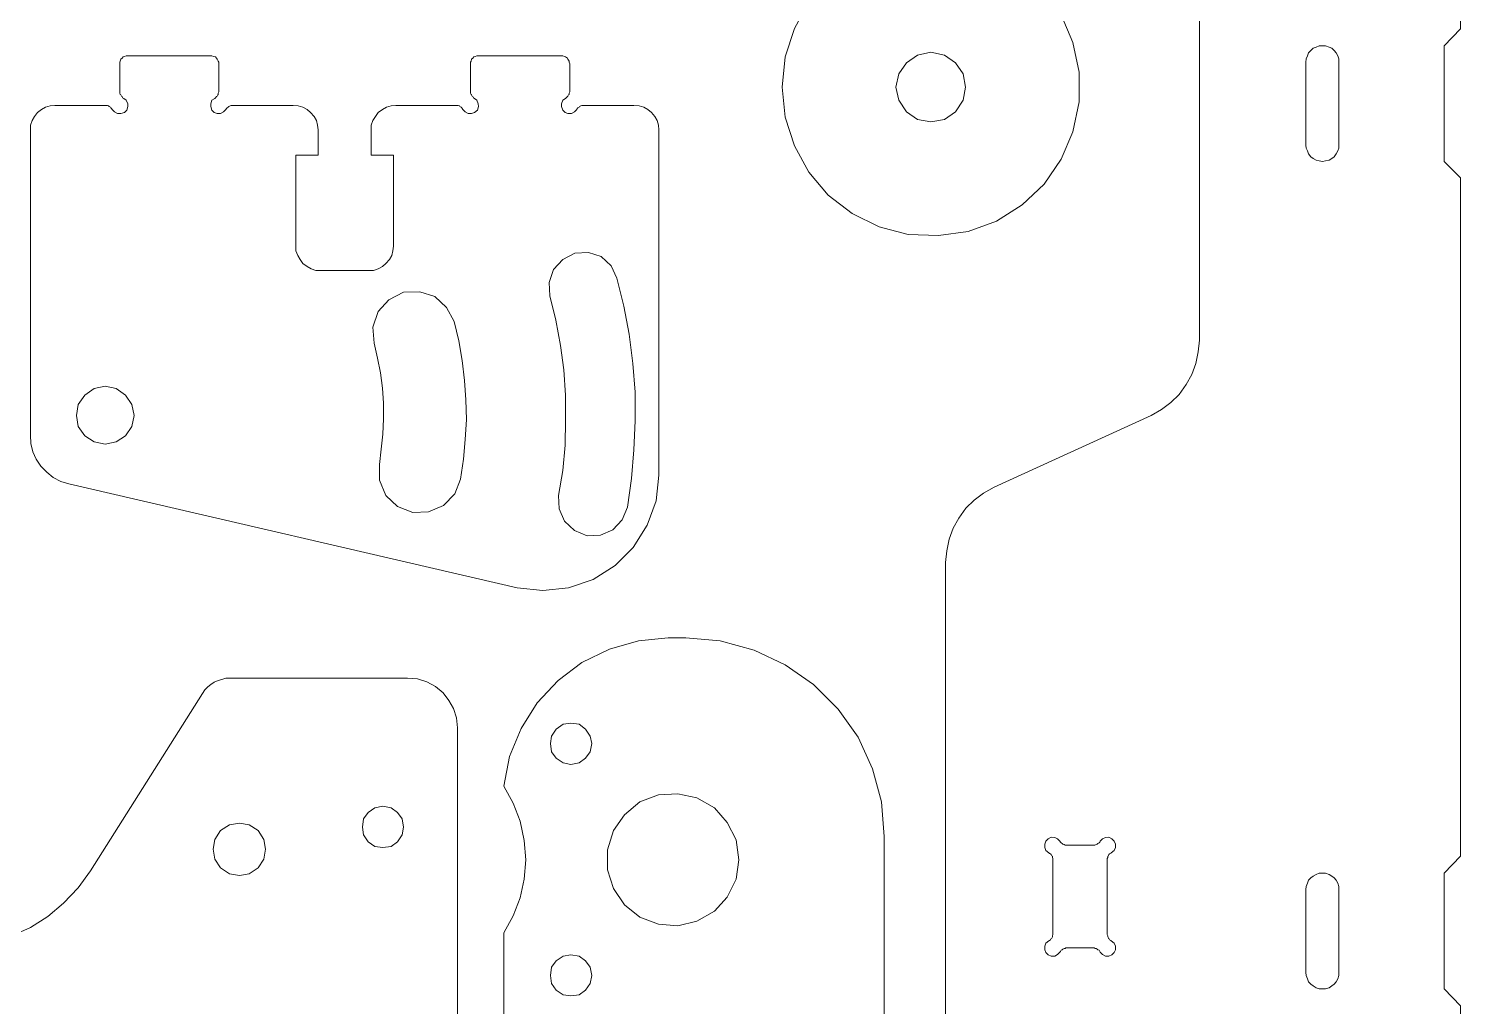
# Model space of a CAD drawing. Header units: inches. Extents: x 0 to 612, y 168 to 624.
# Drawn here: x 280.3 to 365.2, y 305.7 to 363.6 of the extents above; entities that cross this region are included whole.
import ezdxf

# ---------------------------------------------------------------- set-up
doc = ezdxf.new("R2010")
doc.units = ezdxf.units.IN
doc.header["$MEASUREMENT"] = 0
doc.layers.add('Capa 1', color=7, linetype='Continuous')

# ---------------------------------------------------------------- blocks, each defined once
blk = doc.blocks.new('block 1225')
at = {"layer": 'Capa 1', "color": 7, "lineweight": 9, "true_color": 0xffffff}
blk.add_lwpolyline([(337.547, 336.47), (336.924, 336.124), (336.37, 335.709), (335.886, 335.225), (335.471, 334.637), (335.125, 334.049), (334.883, 333.392), (334.744, 332.7), (334.676, 332.008)], dxfattribs=at)
blk = doc.blocks.new('block 1231')
at = {"layer": 'Capa 1', "color": 7, "lineweight": 9, "true_color": 0xffffff}
blk.add_lwpolyline([(349.723, 345.187), (349.653, 344.495), (349.515, 343.803), (349.272, 343.146), (348.927, 342.558), (348.512, 341.97), (348.027, 341.485), (347.474, 341.07), (346.852, 340.725)], dxfattribs=at)
blk = doc.blocks.new('block 1233')
at = {"layer": 'Capa 1', "color": 7, "lineweight": 9, "true_color": 0xffffff}
blk.add_lwpolyline([(349.723, 345.187), (349.723, 373.239)], dxfattribs=at)
blk = doc.blocks.new('block 1234')
at = {"layer": 'Capa 1', "color": 7, "lineweight": 9, "true_color": 0xffffff}
blk.add_lwpolyline([(337.547, 336.47), (346.852, 340.725)], dxfattribs=at)
blk = doc.blocks.new('block 1293')
at = {"layer": 'Capa 1', "color": 7, "lineweight": 9, "true_color": 0xffffff}
blk.add_lwpolyline([(357.989, 356.74), (357.989, 361.651)], dxfattribs=at)
blk = doc.blocks.new('block 1294')
at = {"layer": 'Capa 1', "color": 7, "lineweight": 9, "true_color": 0xffffff}
blk.add_lwpolyline([(356.018, 361.651), (356.018, 356.74)], dxfattribs=at)
blk = doc.blocks.new('block 1295')
at = {"layer": 'Capa 1', "color": 7, "lineweight": 9, "true_color": 0xffffff}
blk.add_lwpolyline([(364.216, 362.62), (364.216, 355.771)], dxfattribs=at)
blk = doc.blocks.new('block 1298')
at = {"layer": 'Capa 1', "color": 7, "lineweight": 9, "true_color": 0xffffff}
blk.add_lwpolyline([(357.021, 355.771), (356.813, 355.806), (356.641, 355.841), (356.468, 355.944), (356.329, 356.048), (356.19, 356.222), (356.121, 356.395), (356.053, 356.567), (356.018, 356.74)], dxfattribs=at)
blk = doc.blocks.new('block 1299')
at = {"layer": 'Capa 1', "color": 7, "lineweight": 9, "true_color": 0xffffff}
blk.add_lwpolyline([(357.989, 356.74), (357.989, 356.567), (357.92, 356.395), (357.816, 356.222), (357.713, 356.048), (357.574, 355.944), (357.401, 355.841), (357.193, 355.806), (357.021, 355.771)], dxfattribs=at)
blk = doc.blocks.new('block 1300')
at = {"layer": 'Capa 1', "color": 7, "lineweight": 9, "true_color": 0xffffff}
blk.add_lwpolyline([(356.018, 361.651), (356.053, 361.859), (356.121, 362.032), (356.19, 362.205), (356.329, 362.344), (356.468, 362.482), (356.641, 362.551), (356.813, 362.62), (357.021, 362.62)], dxfattribs=at)
blk = doc.blocks.new('block 1302')
at = {"layer": 'Capa 1', "color": 7, "lineweight": 9, "true_color": 0xffffff}
blk.add_lwpolyline([(357.989, 307.726), (357.989, 312.638)], dxfattribs=at)
blk = doc.blocks.new('block 1303')
at = {"layer": 'Capa 1', "color": 7, "lineweight": 9, "true_color": 0xffffff}
blk.add_lwpolyline([(356.018, 312.638), (356.018, 307.726)], dxfattribs=at)
blk = doc.blocks.new('block 1304')
at = {"layer": 'Capa 1', "color": 7, "lineweight": 9, "true_color": 0xffffff}
blk.add_lwpolyline([(364.216, 313.605), (364.216, 306.757)], dxfattribs=at)
blk = doc.blocks.new('block 1305')
at = {"layer": 'Capa 1', "color": 7, "lineweight": 9, "true_color": 0xffffff}
blk.add_lwpolyline([(365.185, 305.754), (364.216, 306.757)], dxfattribs=at)
blk = doc.blocks.new('block 1306')
at = {"layer": 'Capa 1', "color": 7, "lineweight": 9, "true_color": 0xffffff}
blk.add_lwpolyline([(364.216, 313.605), (365.185, 314.608)], dxfattribs=at)
blk = doc.blocks.new('block 1307')
at = {"layer": 'Capa 1', "color": 7, "lineweight": 9, "true_color": 0xffffff}
blk.add_lwpolyline([(357.021, 306.757), (356.813, 306.757), (356.641, 306.826), (356.468, 306.93), (356.329, 307.034), (356.19, 307.172), (356.121, 307.345), (356.053, 307.553), (356.018, 307.726)], dxfattribs=at)
blk = doc.blocks.new('block 1308')
at = {"layer": 'Capa 1', "color": 7, "lineweight": 9, "true_color": 0xffffff}
blk.add_lwpolyline([(357.989, 307.726), (357.989, 307.553), (357.92, 307.345), (357.816, 307.172), (357.713, 307.034), (357.574, 306.93), (357.401, 306.826), (357.193, 306.757), (357.021, 306.757)], dxfattribs=at)
blk = doc.blocks.new('block 1309')
at = {"layer": 'Capa 1', "color": 7, "lineweight": 9, "true_color": 0xffffff}
blk.add_lwpolyline([(356.018, 312.638), (356.053, 312.811), (356.121, 313.018), (356.19, 313.19), (356.329, 313.329), (356.468, 313.433), (356.641, 313.537), (356.813, 313.605), (357.021, 313.605)], dxfattribs=at)
blk = doc.blocks.new('block 1310')
at = {"layer": 'Capa 1', "color": 7, "lineweight": 9, "true_color": 0xffffff}
blk.add_lwpolyline([(357.021, 313.605), (357.193, 313.605), (357.401, 313.537), (357.574, 313.433), (357.713, 313.329), (357.816, 313.19), (357.92, 313.018), (357.989, 312.811), (357.989, 312.638)], dxfattribs=at)
blk = doc.blocks.new('block 1322')
at = {"layer": 'Capa 1', "color": 7, "lineweight": 9, "true_color": 0xffffff}
blk.add_lwpolyline([(365.185, 354.803), (364.216, 355.771)], dxfattribs=at)
blk = doc.blocks.new('block 1323')
at = {"layer": 'Capa 1', "color": 7, "lineweight": 9, "true_color": 0xffffff}
blk.add_lwpolyline([(364.216, 362.62), (365.185, 363.623)], dxfattribs=at)
blk = doc.blocks.new('block 1325')
at = {"layer": 'Capa 1', "color": 7, "lineweight": 9, "true_color": 0xffffff}
blk.add_lwpolyline([(357.021, 362.62), (357.193, 362.62), (357.401, 362.551), (357.574, 362.482), (357.713, 362.344), (357.816, 362.205), (357.92, 362.032), (357.989, 361.859), (357.989, 361.651)], dxfattribs=at)
blk = doc.blocks.new('block 1691')
at = {"layer": 'Capa 1', "color": 7, "lineweight": 9, "true_color": 0xffffff}
blk.add_lwpolyline([(334.676, 262.273), (334.676, 332.008)], dxfattribs=at)
blk = doc.blocks.new('block 1766')
at = {"layer": 'Capa 1', "color": 7, "lineweight": 9, "true_color": 0xffffff}
blk.add_lwpolyline([(365.185, 194.477), (365.185, 305.754)], dxfattribs=at)
blk = doc.blocks.new('block 1767')
at = {"layer": 'Capa 1', "color": 7, "lineweight": 9, "true_color": 0xffffff}
blk.add_lwpolyline([(365.185, 314.608), (365.185, 354.803)], dxfattribs=at)
blk = doc.blocks.new('block 1768')
at = {"layer": 'Capa 1', "color": 7, "lineweight": 9, "true_color": 0xffffff}
blk.add_lwpolyline([(365.185, 363.623), (365.185, 403.817)], dxfattribs=at)
blk = doc.blocks.new('block 1902')
at = {"layer": 'Capa 1', "color": 7, "lineweight": 9, "true_color": 0xffffff}
blk.add_lwpolyline([(343.842, 308.937), (343.808, 308.971), (343.772, 309.04), (343.703, 309.074), (343.669, 309.109), (343.6, 309.144), (343.53, 309.144), (343.496, 309.179), (343.427, 309.179)], dxfattribs=at)
blk = doc.blocks.new('block 1903')
at = {"layer": 'Capa 1', "color": 7, "lineweight": 9, "true_color": 0xffffff}
blk.add_lwpolyline([(343.427, 309.179), (341.87, 309.179)], dxfattribs=at)
blk = doc.blocks.new('block 1904')
at = {"layer": 'Capa 1', "color": 7, "lineweight": 9, "true_color": 0xffffff}
blk.add_lwpolyline([(341.87, 309.179), (341.801, 309.179), (341.767, 309.144), (341.697, 309.144), (341.628, 309.109), (341.594, 309.074), (341.524, 309.04), (341.489, 308.971), (341.455, 308.937)], dxfattribs=at)
blk = doc.blocks.new('block 1905')
at = {"layer": 'Capa 1', "color": 7, "lineweight": 9, "true_color": 0xffffff}
blk.add_lwpolyline([(340.798, 309.593), (340.625, 309.455), (340.556, 309.282), (340.556, 309.074), (340.625, 308.901), (340.764, 308.764), (340.937, 308.694), (341.144, 308.694), (341.316, 308.798), (341.455, 308.937)], dxfattribs=at)
blk = doc.blocks.new('block 1906')
at = {"layer": 'Capa 1', "color": 7, "lineweight": 9, "true_color": 0xffffff}
blk.add_lwpolyline([(340.798, 309.593), (340.833, 309.628), (340.901, 309.662), (340.937, 309.731), (340.971, 309.767), (341.006, 309.835), (341.006, 309.904), (341.04, 309.974), (341.04, 310.009)], dxfattribs=at)
blk = doc.blocks.new('block 1907')
at = {"layer": 'Capa 1', "color": 7, "lineweight": 9, "true_color": 0xffffff}
blk.add_lwpolyline([(341.04, 310.009), (341.04, 314.401)], dxfattribs=at)
blk = doc.blocks.new('block 1908')
at = {"layer": 'Capa 1', "color": 7, "lineweight": 9, "true_color": 0xffffff}
blk.add_lwpolyline([(341.04, 314.401), (341.04, 314.471), (341.006, 314.54), (341.006, 314.608), (340.971, 314.644), (340.937, 314.713), (340.901, 314.747), (340.833, 314.782), (340.798, 314.816)], dxfattribs=at)
blk = doc.blocks.new('block 1909')
at = {"layer": 'Capa 1', "color": 7, "lineweight": 9, "true_color": 0xffffff}
blk.add_lwpolyline([(341.455, 315.509), (341.316, 315.646), (341.144, 315.716), (340.937, 315.751), (340.764, 315.646), (340.625, 315.509), (340.556, 315.335), (340.556, 315.128), (340.625, 314.955), (340.798, 314.816)], dxfattribs=at)
blk = doc.blocks.new('block 1910')
at = {"layer": 'Capa 1', "color": 7, "lineweight": 9, "true_color": 0xffffff}
blk.add_lwpolyline([(341.455, 315.509), (341.489, 315.439), (341.524, 315.404), (341.594, 315.37), (341.628, 315.335), (341.697, 315.301), (341.767, 315.267), (341.801, 315.267), (341.87, 315.267)], dxfattribs=at)
blk = doc.blocks.new('block 1911')
at = {"layer": 'Capa 1', "color": 7, "lineweight": 9, "true_color": 0xffffff}
blk.add_lwpolyline([(341.87, 315.267), (343.427, 315.267)], dxfattribs=at)
blk = doc.blocks.new('block 1912')
at = {"layer": 'Capa 1', "color": 7, "lineweight": 9, "true_color": 0xffffff}
blk.add_lwpolyline([(343.427, 315.267), (343.496, 315.267), (343.53, 315.267), (343.6, 315.301), (343.669, 315.335), (343.703, 315.37), (343.772, 315.404), (343.808, 315.439), (343.842, 315.509)], dxfattribs=at)
blk = doc.blocks.new('block 1913')
at = {"layer": 'Capa 1', "color": 7, "lineweight": 9, "true_color": 0xffffff}
blk.add_lwpolyline([(344.499, 314.816), (344.672, 314.955), (344.741, 315.128), (344.741, 315.335), (344.672, 315.509), (344.534, 315.646), (344.361, 315.751), (344.153, 315.716), (343.98, 315.646), (343.842, 315.509)], dxfattribs=at)
blk = doc.blocks.new('block 1914')
at = {"layer": 'Capa 1', "color": 7, "lineweight": 9, "true_color": 0xffffff}
blk.add_lwpolyline([(344.499, 314.816), (344.465, 314.782), (344.396, 314.747), (344.361, 314.713), (344.326, 314.644), (344.292, 314.608), (344.292, 314.54), (344.257, 314.471), (344.257, 314.401)], dxfattribs=at)
blk = doc.blocks.new('block 1915')
at = {"layer": 'Capa 1', "color": 7, "lineweight": 9, "true_color": 0xffffff}
blk.add_lwpolyline([(344.257, 314.401), (344.257, 310.009)], dxfattribs=at)
blk = doc.blocks.new('block 1916')
at = {"layer": 'Capa 1', "color": 7, "lineweight": 9, "true_color": 0xffffff}
blk.add_lwpolyline([(344.257, 310.009), (344.257, 309.974), (344.292, 309.904), (344.292, 309.835), (344.326, 309.767), (344.361, 309.731), (344.396, 309.662), (344.465, 309.628), (344.499, 309.593)], dxfattribs=at)
blk = doc.blocks.new('block 1917')
at = {"layer": 'Capa 1', "color": 7, "lineweight": 9, "true_color": 0xffffff}
blk.add_lwpolyline([(343.842, 308.937), (343.98, 308.798), (344.153, 308.694), (344.361, 308.694), (344.534, 308.764), (344.672, 308.901), (344.741, 309.074), (344.741, 309.282), (344.672, 309.455), (344.499, 309.593)], dxfattribs=at)
blk = doc.blocks.new('block 2383')
at = {"layer": 'Capa 1', "color": 7, "lineweight": 9, "true_color": 0xffffff}
blk.add_lwpolyline([(318.245, 327.546), (316.48, 327.373), (314.751, 326.889), (313.126, 326.093), (311.707, 325.021), (310.462, 323.706), (309.528, 322.185), (308.837, 320.524), (308.49, 318.76)], dxfattribs=at)
blk = doc.blocks.new('block 2388')
at = {"layer": 'Capa 1', "color": 7, "lineweight": 9, "true_color": 0xffffff}
blk.add_lwpolyline([(313.714, 307.553), (313.609, 308.037), (313.333, 308.417), (312.953, 308.694), (312.469, 308.764), (312.019, 308.694), (311.604, 308.417), (311.327, 308.037), (311.258, 307.553), (311.327, 307.068), (311.604, 306.688), (312.019, 306.411), (312.469, 306.342), (312.953, 306.411), (313.333, 306.688), (313.609, 307.068), (313.714, 307.553)], dxfattribs=at)
blk = doc.blocks.new('block 2393')
at = {"layer": 'Capa 1', "color": 7, "lineweight": 9, "true_color": 0xffffff}
blk.add_lwpolyline([(322.431, 314.401), (322.258, 315.577), (321.738, 316.615), (320.978, 317.48), (319.939, 318.067), (318.799, 318.311), (317.657, 318.241), (316.55, 317.826), (315.65, 317.064), (314.993, 316.131), (314.647, 314.989), (314.647, 313.813), (314.993, 312.706), (315.65, 311.738), (316.55, 311.012), (317.657, 310.597), (318.799, 310.493), (319.939, 310.77), (320.978, 311.357), (321.738, 312.188), (322.258, 313.26), (322.431, 314.401)], dxfattribs=at)
blk = doc.blocks.new('block 2396')
at = {"layer": 'Capa 1', "color": 7, "lineweight": 9, "true_color": 0xffffff}
blk.add_lwpolyline([(313.714, 321.285), (313.609, 321.734), (313.333, 322.149), (312.953, 322.427), (312.469, 322.496), (312.019, 322.427), (311.604, 322.149), (311.327, 321.734), (311.258, 321.285), (311.327, 320.801), (311.604, 320.42), (312.019, 320.144), (312.469, 320.04), (312.953, 320.144), (313.333, 320.42), (313.609, 320.801), (313.714, 321.285)], dxfattribs=at)
blk = doc.blocks.new('block 2402')
at = {"layer": 'Capa 1', "color": 7, "lineweight": 9, "true_color": 0xffffff}
blk.add_lwpolyline([(308.49, 310.077), (309.044, 311.081), (309.459, 312.153), (309.701, 313.26), (309.805, 314.401), (309.701, 315.543), (309.459, 316.685), (309.044, 317.757), (308.49, 318.76)], dxfattribs=at)
blk = doc.blocks.new('block 2403')
at = {"layer": 'Capa 1', "color": 7, "lineweight": 9, "true_color": 0xffffff}
blk.add_lwpolyline([(308.49, 295.653), (308.49, 310.077)], dxfattribs=at)
blk = doc.blocks.new('block 2415')
at = {"layer": 'Capa 1', "color": 7, "lineweight": 9, "true_color": 0xffffff}
blk.add_lwpolyline([(331.044, 288.632), (331.044, 315.785)], dxfattribs=at)
blk = doc.blocks.new('block 2416')
at = {"layer": 'Capa 1', "color": 7, "lineweight": 9, "true_color": 0xffffff}
blk.add_lwpolyline([(331.044, 315.785), (330.871, 317.826), (330.352, 319.797), (329.487, 321.665), (328.311, 323.325), (326.857, 324.778), (325.163, 325.955), (323.33, 326.819), (321.323, 327.373), (319.283, 327.546)], dxfattribs=at)
blk = doc.blocks.new('block 2417')
at = {"layer": 'Capa 1', "color": 7, "lineweight": 9, "true_color": 0xffffff}
blk.add_lwpolyline([(319.283, 327.546), (318.245, 327.546)], dxfattribs=at)
blk = doc.blocks.new('block 2437')
at = {"layer": 'Capa 1', "color": 7, "lineweight": 9, "true_color": 0xffffff}
blk.add_lwpolyline([(305.758, 297.694), (305.758, 322.219)], dxfattribs=at)
blk = doc.blocks.new('block 2438')
at = {"layer": 'Capa 1', "color": 7, "lineweight": 9, "true_color": 0xffffff}
blk.add_lwpolyline([(294.447, 325.159), (292.302, 325.159)], dxfattribs=at)
blk = doc.blocks.new('block 2443')
at = {"layer": 'Capa 1', "color": 7, "lineweight": 9, "true_color": 0xffffff}
blk.add_lwpolyline([(291.265, 315.024), (291.368, 314.436), (291.714, 313.917), (292.233, 313.571), (292.821, 313.468), (293.409, 313.571), (293.928, 313.917), (294.274, 314.436), (294.378, 315.024), (294.274, 315.612), (293.928, 316.131), (293.409, 316.477), (292.821, 316.58), (292.233, 316.477), (291.714, 316.131), (291.368, 315.612), (291.265, 315.024)], dxfattribs=at)
blk = doc.blocks.new('block 2447')
at = {"layer": 'Capa 1', "color": 7, "lineweight": 9, "true_color": 0xffffff}
blk.add_lwpolyline([(275.699, 309.179), (276.944, 309.247), (278.155, 309.489), (279.296, 309.87), (280.438, 310.389), (281.476, 311.046), (282.409, 311.842), (283.274, 312.741), (284, 313.744)], dxfattribs=at)
blk = doc.blocks.new('block 2448')
at = {"layer": 'Capa 1', "color": 7, "lineweight": 9, "true_color": 0xffffff}
blk.add_lwpolyline([(284, 313.744), (290.642, 324.26)], dxfattribs=at)
blk = doc.blocks.new('block 2453')
at = {"layer": 'Capa 1', "color": 7, "lineweight": 9, "true_color": 0xffffff}
blk.add_lwpolyline([(300.12, 316.338), (300.189, 315.889), (300.465, 315.474), (300.846, 315.197), (301.33, 315.128), (301.814, 315.197), (302.195, 315.474), (302.472, 315.889), (302.541, 316.338), (302.472, 316.822), (302.195, 317.203), (301.814, 317.48), (301.33, 317.584), (300.846, 317.48), (300.465, 317.203), (300.189, 316.822), (300.12, 316.338)], dxfattribs=at)
blk = doc.blocks.new('block 2463')
at = {"layer": 'Capa 1', "color": 7, "lineweight": 9, "true_color": 0xffffff}
blk.add_lwpolyline([(292.302, 325.159), (292.025, 325.159), (291.784, 325.09), (291.576, 325.021), (291.334, 324.917), (291.126, 324.778), (290.953, 324.64), (290.78, 324.467), (290.642, 324.26)], dxfattribs=at)
blk = doc.blocks.new('block 2464')
at = {"layer": 'Capa 1', "color": 7, "lineweight": 9, "true_color": 0xffffff}
blk.add_lwpolyline([(302.783, 325.159), (294.447, 325.159)], dxfattribs=at)
blk = doc.blocks.new('block 2465')
at = {"layer": 'Capa 1', "color": 7, "lineweight": 9, "true_color": 0xffffff}
blk.add_lwpolyline([(305.758, 322.219), (305.688, 322.807), (305.516, 323.36), (305.239, 323.845), (304.893, 324.294), (304.443, 324.675), (303.925, 324.951), (303.371, 325.124), (302.783, 325.159)], dxfattribs=at)
blk = doc.blocks.new('block 3096')
at = {"layer": 'Capa 1', "color": 7, "lineweight": 9, "true_color": 0xffffff}
blk.add_lwpolyline([(306.519, 361.548), (306.519, 359.957)], dxfattribs=at)
blk = doc.blocks.new('block 3097')
at = {"layer": 'Capa 1', "color": 7, "lineweight": 9, "true_color": 0xffffff}
blk.add_lwpolyline([(312.399, 361.548), (312.365, 361.651), (312.365, 361.721), (312.296, 361.824), (312.261, 361.894), (312.157, 361.963), (312.088, 361.998), (311.984, 362.032), (311.915, 362.032)], dxfattribs=at)
blk = doc.blocks.new('block 3098')
at = {"layer": 'Capa 1', "color": 7, "lineweight": 9, "true_color": 0xffffff}
blk.add_lwpolyline([(306.519, 359.957), (306.519, 359.888), (306.519, 359.818), (306.554, 359.749), (306.588, 359.715), (306.623, 359.646), (306.657, 359.611), (306.691, 359.542), (306.761, 359.508)], dxfattribs=at)
blk = doc.blocks.new('block 3099')
at = {"layer": 'Capa 1', "color": 7, "lineweight": 9, "true_color": 0xffffff}
blk.add_lwpolyline([(312.157, 359.508), (311.984, 359.403), (311.915, 359.196), (311.915, 359.023), (311.984, 358.815), (312.123, 358.677), (312.296, 358.607), (312.503, 358.607), (312.676, 358.712), (312.814, 358.85)], dxfattribs=at)
blk = doc.blocks.new('block 3100')
at = {"layer": 'Capa 1', "color": 7, "lineweight": 9, "true_color": 0xffffff}
blk.add_lwpolyline([(301.123, 337.819), (301.227, 338.719), (301.33, 339.618), (301.365, 340.518), (301.365, 341.451), (301.296, 342.351), (301.192, 343.25), (301.019, 344.114), (300.812, 345.014)], dxfattribs=at)
blk = doc.blocks.new('block 3101')
at = {"layer": 'Capa 1', "color": 7, "lineweight": 9, "true_color": 0xffffff}
blk.add_lwpolyline([(313.229, 359.092), (313.16, 359.092), (313.126, 359.092), (313.057, 359.058), (312.987, 359.023), (312.953, 358.988), (312.884, 358.954), (312.849, 358.919), (312.814, 358.85)], dxfattribs=at)
blk = doc.blocks.new('block 3102')
at = {"layer": 'Capa 1', "color": 7, "lineweight": 9, "true_color": 0xffffff}
blk.add_lwpolyline([(296.003, 359.092), (292.44, 359.092)], dxfattribs=at)
blk = doc.blocks.new('block 3103')
at = {"layer": 'Capa 1', "color": 7, "lineweight": 9, "true_color": 0xffffff}
blk.add_lwpolyline([(301.953, 356.152), (301.953, 350.756)], dxfattribs=at)
blk = doc.blocks.new('block 3104')
at = {"layer": 'Capa 1', "color": 7, "lineweight": 9, "true_color": 0xffffff}
blk.add_lwpolyline([(291.368, 359.508), (291.195, 359.403), (291.126, 359.196), (291.126, 359.023), (291.195, 358.815), (291.334, 358.677), (291.507, 358.607), (291.714, 358.607), (291.887, 358.712), (292.025, 358.85)], dxfattribs=at)
blk = doc.blocks.new('block 3105')
at = {"layer": 'Capa 1', "color": 7, "lineweight": 9, "true_color": 0xffffff}
blk.add_lwpolyline([(296.176, 350.756), (296.176, 356.152)], dxfattribs=at)
blk = doc.blocks.new('block 3106')
at = {"layer": 'Capa 1', "color": 7, "lineweight": 9, "true_color": 0xffffff}
blk.add_lwpolyline([(301.123, 337.819), (301.123, 336.885), (301.503, 335.986), (302.195, 335.328), (303.094, 334.982), (304.028, 335.018), (304.928, 335.397), (305.585, 336.09), (305.931, 336.954)], dxfattribs=at)
blk = doc.blocks.new('block 3107')
at = {"layer": 'Capa 1', "color": 7, "lineweight": 9, "true_color": 0xffffff}
blk.add_lwpolyline([(316.204, 359.092), (313.229, 359.092)], dxfattribs=at)
blk = doc.blocks.new('block 3108')
at = {"layer": 'Capa 1', "color": 7, "lineweight": 9, "true_color": 0xffffff}
blk.add_lwpolyline([(315.201, 348.854), (314.855, 349.58), (314.268, 350.133), (313.506, 350.375), (312.711, 350.341), (311.984, 349.96), (311.431, 349.372), (311.188, 348.611), (311.224, 347.815)], dxfattribs=at)
blk = doc.blocks.new('block 3109')
at = {"layer": 'Capa 1', "color": 7, "lineweight": 9, "true_color": 0xffffff}
blk.add_lwpolyline([(305.931, 336.954), (306.104, 338.13), (306.208, 339.307), (306.276, 340.482), (306.242, 341.658), (306.173, 342.8), (306.034, 343.977), (305.827, 345.152), (305.55, 346.294)], dxfattribs=at)
blk = doc.blocks.new('block 3110')
at = {"layer": 'Capa 1', "color": 7, "lineweight": 9, "true_color": 0xffffff}
blk.add_lwpolyline([(312.157, 359.508), (312.191, 359.542), (312.261, 359.611), (312.296, 359.646), (312.33, 359.715), (312.365, 359.749), (312.365, 359.818), (312.399, 359.888), (312.399, 359.957)], dxfattribs=at)
blk = doc.blocks.new('block 3111')
at = {"layer": 'Capa 1', "color": 7, "lineweight": 9, "true_color": 0xffffff}
blk.add_lwpolyline([(305.55, 346.294), (305.101, 347.124), (304.409, 347.781), (303.509, 348.058), (302.541, 348.023), (301.676, 347.573), (301.054, 346.882), (300.742, 345.948), (300.812, 345.014)], dxfattribs=at)
blk = doc.blocks.new('block 3112')
at = {"layer": 'Capa 1', "color": 7, "lineweight": 9, "true_color": 0xffffff}
blk.add_lwpolyline([(285.28, 358.85), (285.419, 358.712), (285.592, 358.607), (285.799, 358.607), (286.007, 358.677), (286.145, 358.815), (286.214, 359.023), (286.214, 359.196), (286.11, 359.403), (285.972, 359.508)], dxfattribs=at)
blk = doc.blocks.new('block 3113')
at = {"layer": 'Capa 1', "color": 7, "lineweight": 9, "true_color": 0xffffff}
blk.add_lwpolyline([(311.915, 362.032), (307.003, 362.032)], dxfattribs=at)
blk = doc.blocks.new('block 3114')
at = {"layer": 'Capa 1', "color": 7, "lineweight": 9, "true_color": 0xffffff}
blk.add_lwpolyline([(307.003, 362.032), (306.899, 362.032), (306.796, 361.998), (306.727, 361.963), (306.657, 361.894), (306.588, 361.824), (306.554, 361.721), (306.519, 361.651), (306.519, 361.548)], dxfattribs=at)
blk = doc.blocks.new('block 3115')
at = {"layer": 'Capa 1', "color": 7, "lineweight": 9, "true_color": 0xffffff}
blk.add_lwpolyline([(281.891, 359.092), (281.614, 359.058), (281.337, 358.988), (281.095, 358.85), (280.853, 358.677), (280.68, 358.435), (280.542, 358.192), (280.438, 357.916), (280.438, 357.64)], dxfattribs=at)
blk = doc.blocks.new('block 3116')
at = {"layer": 'Capa 1', "color": 7, "lineweight": 9, "true_color": 0xffffff}
blk.add_lwpolyline([(317.691, 357.64), (317.657, 357.916), (317.588, 358.192), (317.449, 358.435), (317.242, 358.677), (317.034, 358.85), (316.792, 358.988), (316.516, 359.058), (316.204, 359.092)], dxfattribs=at)
blk = doc.blocks.new('block 3117')
at = {"layer": 'Capa 1', "color": 7, "lineweight": 9, "true_color": 0xffffff}
blk.add_lwpolyline([(302.091, 359.092), (301.814, 359.058), (301.538, 358.988), (301.296, 358.85), (301.054, 358.677), (300.881, 358.435), (300.742, 358.192), (300.639, 357.916), (300.639, 357.64)], dxfattribs=at)
blk = doc.blocks.new('block 3118')
at = {"layer": 'Capa 1', "color": 7, "lineweight": 9, "true_color": 0xffffff}
blk.add_lwpolyline([(306.069, 358.85), (306.208, 358.712), (306.381, 358.607), (306.588, 358.607), (306.761, 358.677), (306.934, 358.815), (307.003, 359.023), (306.969, 359.196), (306.899, 359.403), (306.761, 359.508)], dxfattribs=at)
blk = doc.blocks.new('block 3119')
at = {"layer": 'Capa 1', "color": 7, "lineweight": 9, "true_color": 0xffffff}
blk.add_lwpolyline([(306.069, 358.85), (306.034, 358.919), (306, 358.954), (305.965, 358.988), (305.896, 359.023), (305.862, 359.058), (305.792, 359.092), (305.723, 359.092), (305.654, 359.092)], dxfattribs=at)
blk = doc.blocks.new('block 3120')
at = {"layer": 'Capa 1', "color": 7, "lineweight": 9, "true_color": 0xffffff}
blk.add_lwpolyline([(305.654, 359.092), (302.091, 359.092)], dxfattribs=at)
blk = doc.blocks.new('block 3121')
at = {"layer": 'Capa 1', "color": 7, "lineweight": 9, "true_color": 0xffffff}
blk.add_lwpolyline([(300.639, 357.64), (300.639, 356.152)], dxfattribs=at)
blk = doc.blocks.new('block 3122')
at = {"layer": 'Capa 1', "color": 7, "lineweight": 9, "true_color": 0xffffff}
blk.add_lwpolyline([(300.639, 356.152), (301.953, 356.152)], dxfattribs=at)
blk = doc.blocks.new('block 3123')
at = {"layer": 'Capa 1', "color": 7, "lineweight": 9, "true_color": 0xffffff}
blk.add_lwpolyline([(286.595, 340.725), (286.457, 341.382), (286.076, 341.936), (285.522, 342.315), (284.865, 342.454), (284.208, 342.315), (283.655, 341.936), (283.274, 341.382), (283.17, 340.725), (283.274, 340.067), (283.655, 339.514), (284.208, 339.168), (284.865, 339.03), (285.522, 339.168), (286.076, 339.514), (286.457, 340.067), (286.595, 340.725)], dxfattribs=at)
blk = doc.blocks.new('block 3124')
at = {"layer": 'Capa 1', "color": 7, "lineweight": 9, "true_color": 0xffffff}
blk.add_lwpolyline([(312.399, 359.957), (312.399, 361.548)], dxfattribs=at)
blk = doc.blocks.new('block 3125')
at = {"layer": 'Capa 1', "color": 7, "lineweight": 9, "true_color": 0xffffff}
blk.add_lwpolyline([(291.368, 359.508), (291.403, 359.542), (291.472, 359.611), (291.507, 359.646), (291.542, 359.715), (291.576, 359.749), (291.576, 359.818), (291.61, 359.888), (291.61, 359.957)], dxfattribs=at)
blk = doc.blocks.new('block 3126')
at = {"layer": 'Capa 1', "color": 7, "lineweight": 9, "true_color": 0xffffff}
blk.add_lwpolyline([(296.176, 356.152), (297.491, 356.152)], dxfattribs=at)
blk = doc.blocks.new('block 3127')
at = {"layer": 'Capa 1', "color": 7, "lineweight": 9, "true_color": 0xffffff}
blk.add_lwpolyline([(297.491, 356.152), (297.491, 357.64)], dxfattribs=at)
blk = doc.blocks.new('block 3128')
at = {"layer": 'Capa 1', "color": 7, "lineweight": 9, "true_color": 0xffffff}
blk.add_lwpolyline([(280.438, 357.64), (280.438, 339.549)], dxfattribs=at)
blk = doc.blocks.new('block 3129')
at = {"layer": 'Capa 1', "color": 7, "lineweight": 9, "true_color": 0xffffff}
blk.add_lwpolyline([(292.44, 359.092), (292.406, 359.092), (292.337, 359.092), (292.268, 359.058), (292.198, 359.023), (292.164, 358.988), (292.095, 358.954), (292.06, 358.919), (292.025, 358.85)], dxfattribs=at)
blk = doc.blocks.new('block 3130')
at = {"layer": 'Capa 1', "color": 7, "lineweight": 9, "true_color": 0xffffff}
blk.add_lwpolyline([(282.721, 336.678), (309.286, 330.521)], dxfattribs=at)
blk = doc.blocks.new('block 3131')
at = {"layer": 'Capa 1', "color": 7, "lineweight": 9, "true_color": 0xffffff}
blk.add_lwpolyline([(300.465, 349.303), (297.629, 349.303)], dxfattribs=at)
blk = doc.blocks.new('block 3132')
at = {"layer": 'Capa 1', "color": 7, "lineweight": 9, "true_color": 0xffffff}
blk.add_lwpolyline([(311.742, 335.986), (311.776, 335.19), (312.088, 334.464), (312.676, 333.91), (313.437, 333.599), (314.232, 333.634), (314.959, 333.945), (315.513, 334.533), (315.824, 335.294)], dxfattribs=at)
blk = doc.blocks.new('block 3133')
at = {"layer": 'Capa 1', "color": 7, "lineweight": 9, "true_color": 0xffffff}
blk.add_lwpolyline([(311.742, 335.986), (311.984, 337.474), (312.123, 338.961), (312.157, 340.448), (312.157, 341.936), (312.054, 343.423), (311.846, 344.875), (311.569, 346.363), (311.224, 347.815)], dxfattribs=at)
blk = doc.blocks.new('block 3134')
at = {"layer": 'Capa 1', "color": 7, "lineweight": 9, "true_color": 0xffffff}
blk.add_lwpolyline([(291.126, 362.032), (286.214, 362.032)], dxfattribs=at)
blk = doc.blocks.new('block 3135')
at = {"layer": 'Capa 1', "color": 7, "lineweight": 9, "true_color": 0xffffff}
blk.add_lwpolyline([(286.214, 362.032), (286.11, 362.032), (286.007, 361.998), (285.938, 361.963), (285.868, 361.894), (285.799, 361.824), (285.765, 361.721), (285.73, 361.651), (285.73, 361.548)], dxfattribs=at)
blk = doc.blocks.new('block 3136')
at = {"layer": 'Capa 1', "color": 7, "lineweight": 9, "true_color": 0xffffff}
blk.add_lwpolyline([(285.73, 361.548), (285.73, 359.957)], dxfattribs=at)
blk = doc.blocks.new('block 3137')
at = {"layer": 'Capa 1', "color": 7, "lineweight": 9, "true_color": 0xffffff}
blk.add_lwpolyline([(284.865, 359.092), (281.891, 359.092)], dxfattribs=at)
blk = doc.blocks.new('block 3138')
at = {"layer": 'Capa 1', "color": 7, "lineweight": 9, "true_color": 0xffffff}
blk.add_lwpolyline([(317.691, 337.196), (317.519, 335.675), (317, 334.222), (316.17, 332.907), (315.098, 331.835), (313.783, 331.005), (312.33, 330.521), (310.809, 330.348), (309.286, 330.521)], dxfattribs=at)
blk = doc.blocks.new('block 3139')
at = {"layer": 'Capa 1', "color": 7, "lineweight": 9, "true_color": 0xffffff}
blk.add_lwpolyline([(280.438, 339.549), (280.472, 339.064), (280.576, 338.58), (280.784, 338.13), (281.061, 337.716), (281.406, 337.369), (281.787, 337.058), (282.236, 336.815), (282.721, 336.678)], dxfattribs=at)
blk = doc.blocks.new('block 3140')
at = {"layer": 'Capa 1', "color": 7, "lineweight": 9, "true_color": 0xffffff}
blk.add_lwpolyline([(317.691, 337.196), (317.691, 357.64)], dxfattribs=at)
blk = doc.blocks.new('block 3141')
at = {"layer": 'Capa 1', "color": 7, "lineweight": 9, "true_color": 0xffffff}
blk.add_lwpolyline([(301.953, 350.756), (301.918, 350.479), (301.849, 350.202), (301.711, 349.96), (301.503, 349.718), (301.296, 349.545), (301.054, 349.407), (300.777, 349.303), (300.465, 349.303)], dxfattribs=at)
blk = doc.blocks.new('block 3142')
at = {"layer": 'Capa 1', "color": 7, "lineweight": 9, "true_color": 0xffffff}
blk.add_lwpolyline([(297.629, 349.303), (297.353, 349.303), (297.076, 349.407), (296.833, 349.545), (296.591, 349.718), (296.418, 349.96), (296.28, 350.202), (296.176, 350.479), (296.176, 350.756)], dxfattribs=at)
blk = doc.blocks.new('block 3143')
at = {"layer": 'Capa 1', "color": 7, "lineweight": 9, "true_color": 0xffffff}
blk.add_lwpolyline([(297.491, 357.64), (297.456, 357.916), (297.387, 358.192), (297.249, 358.435), (297.041, 358.677), (296.833, 358.85), (296.591, 358.988), (296.314, 359.058), (296.003, 359.092)], dxfattribs=at)
blk = doc.blocks.new('block 3144')
at = {"layer": 'Capa 1', "color": 7, "lineweight": 9, "true_color": 0xffffff}
blk.add_lwpolyline([(291.61, 359.957), (291.61, 361.548)], dxfattribs=at)
blk = doc.blocks.new('block 3145')
at = {"layer": 'Capa 1', "color": 7, "lineweight": 9, "true_color": 0xffffff}
blk.add_lwpolyline([(291.61, 361.548), (291.61, 361.651), (291.576, 361.721), (291.507, 361.824), (291.472, 361.894), (291.403, 361.963), (291.299, 361.998), (291.195, 362.032), (291.126, 362.032)], dxfattribs=at)
blk = doc.blocks.new('block 3146')
at = {"layer": 'Capa 1', "color": 7, "lineweight": 9, "true_color": 0xffffff}
blk.add_lwpolyline([(285.73, 359.957), (285.73, 359.888), (285.73, 359.818), (285.765, 359.749), (285.799, 359.715), (285.834, 359.646), (285.868, 359.611), (285.903, 359.542), (285.972, 359.508)], dxfattribs=at)
blk = doc.blocks.new('block 3147')
at = {"layer": 'Capa 1', "color": 7, "lineweight": 9, "true_color": 0xffffff}
blk.add_lwpolyline([(285.28, 358.85), (285.246, 358.919), (285.211, 358.954), (285.177, 358.988), (285.107, 359.023), (285.073, 359.058), (285.003, 359.092), (284.935, 359.092), (284.865, 359.092)], dxfattribs=at)
blk = doc.blocks.new('block 3148')
at = {"layer": 'Capa 1', "color": 7, "lineweight": 9, "true_color": 0xffffff}
blk.add_lwpolyline([(315.824, 335.294), (316.065, 336.989), (316.204, 338.684), (316.273, 340.413), (316.273, 342.108), (316.135, 343.803), (315.928, 345.533), (315.616, 347.193), (315.201, 348.854)], dxfattribs=at)
blk = doc.blocks.new('block 3273')
at = {"layer": 'Capa 1', "color": 7, "lineweight": 9, "true_color": 0xffffff}
blk.add_lwpolyline([(324.99, 360.164), (325.163, 361.963), (325.717, 363.658), (326.581, 365.215), (327.723, 366.563), (329.141, 367.671), (330.732, 368.466), (332.462, 368.916), (334.261, 368.985), (336.024, 368.708), (337.685, 368.086), (339.207, 367.151), (340.521, 365.941), (341.524, 364.454), (342.216, 362.828), (342.597, 361.063), (342.597, 359.3), (342.216, 357.535), (341.524, 355.91), (340.521, 354.423), (339.207, 353.212), (337.685, 352.243), (336.024, 351.62), (334.261, 351.379), (332.462, 351.447), (330.732, 351.897), (329.141, 352.693), (327.723, 353.766), (326.581, 355.148), (325.717, 356.705), (325.163, 358.4), (324.99, 360.164)], dxfattribs=at)
blk = doc.blocks.new('block 3274')
at = {"layer": 'Capa 1', "color": 7, "lineweight": 9, "true_color": 0xffffff}
blk.add_lwpolyline([(331.735, 360.164), (331.908, 360.96), (332.357, 361.617), (333.015, 362.066), (333.811, 362.24), (334.606, 362.066), (335.264, 361.617), (335.713, 360.96), (335.852, 360.164), (335.713, 359.403), (335.264, 358.712), (334.606, 358.262), (333.811, 358.124), (333.015, 358.262), (332.357, 358.712), (331.908, 359.403), (331.735, 360.164)], dxfattribs=at)

msp = doc.modelspace()

# ---------------------------------------------------------------- block references
at = {"layer": 'Capa 1'}
for name in ['block 1768', 'block 1233', 'block 3273', 'block 1323', 'block 1300', 'block 1325', 'block 1295', 'block 3135', 'block 3136', 'block 3134', 'block 3145', 'block 3144', 'block 3114', 'block 3096', 'block 3113', 'block 3097', 'block 3124', 'block 3274', 'block 1294', 'block 1293', 'block 3146', 'block 3125', 'block 3098', 'block 3110', 'block 3115', 'block 3137', 'block 3147', 'block 3112', 'block 3104', 'block 3129', 'block 3102', 'block 3143', 'block 3117', 'block 3120', 'block 3119', 'block 3118', 'block 3099', 'block 3101', 'block 3107', 'block 3116', 'block 3128', 'block 3127', 'block 3121', 'block 3140', 'block 1298', 'block 1299', 'block 3105', 'block 3126', 'block 3122', 'block 3103', 'block 1322', 'block 1767', 'block 3142', 'block 3141', 'block 3108', 'block 3131', 'block 3148', 'block 3111', 'block 3133', 'block 3109', 'block 3100', 'block 1231', 'block 3123', 'block 1234', 'block 3139', 'block 3106', 'block 3138', 'block 3130', 'block 1225', 'block 3132', 'block 1691', 'block 2383', 'block 2417', 'block 2416', 'block 2463', 'block 2438', 'block 2464', 'block 2465', 'block 2448', 'block 2396', 'block 2437', 'block 2402', 'block 2393', 'block 2453', 'block 2443', 'block 2415', 'block 1909', 'block 1913', 'block 1908', 'block 1910', 'block 1911', 'block 1912', 'block 1914', 'block 1907', 'block 1915', 'block 1306', 'block 2447', 'block 1309', 'block 1310', 'block 1304', 'block 1303', 'block 1302', 'block 2403', 'block 1906', 'block 1916', 'block 1905', 'block 1904', 'block 1903', 'block 1902', 'block 1917', 'block 2388', 'block 1307', 'block 1308', 'block 1305', 'block 1766']:
    msp.add_blockref(name, (0, 0), dxfattribs=at)

doc.saveas('drawing.dxf')
